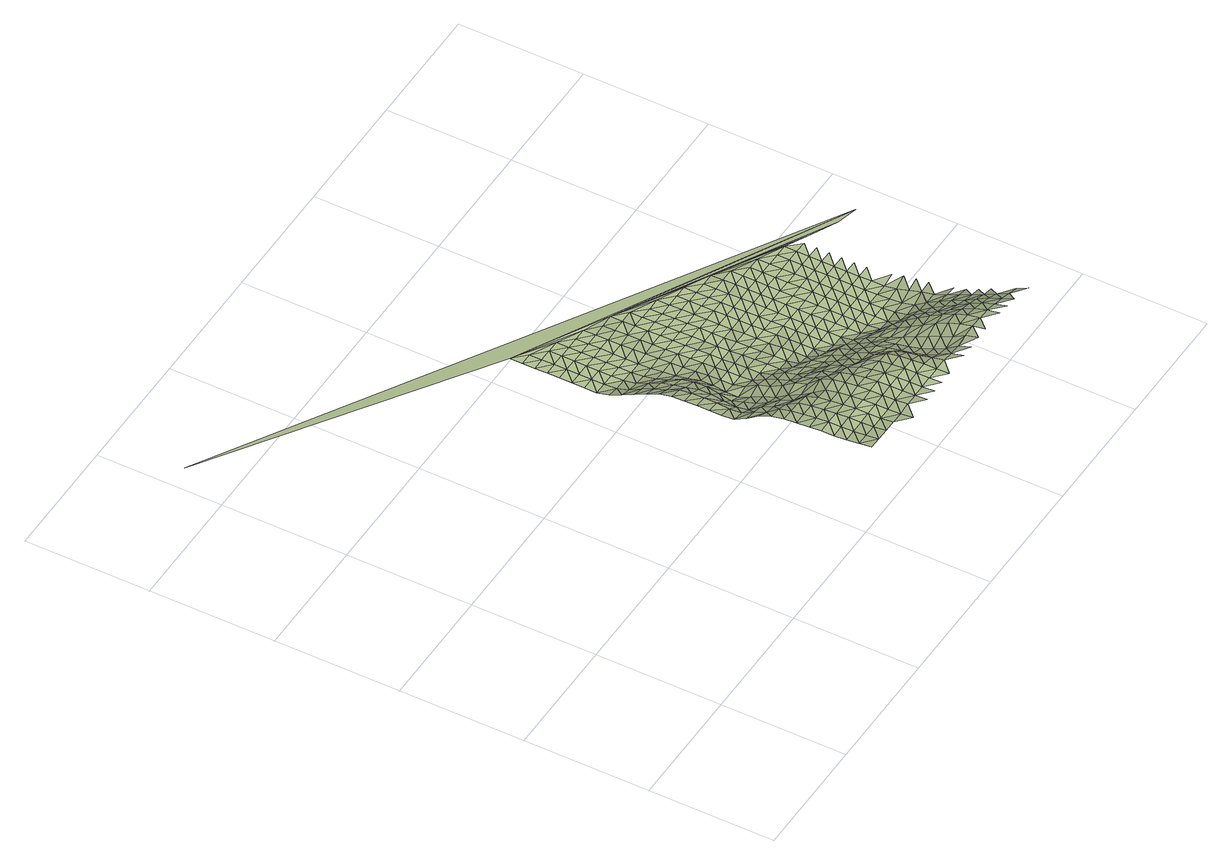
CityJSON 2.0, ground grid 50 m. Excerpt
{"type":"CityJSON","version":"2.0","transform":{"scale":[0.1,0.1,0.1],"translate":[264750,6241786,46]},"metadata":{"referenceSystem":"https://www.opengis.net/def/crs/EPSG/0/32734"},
"CityObjects":{
"terrain1":{"type":"TINRelief","geometry":[{"type":"CompositeSurface","lod":"1","boundaries":[[[0,1,2]],[[3,4,0]],[[2,5,0]],[[3,0,5]],[[6,4,7]],[[4,3,7]],[[8,9,6]],[[5,2,10]],[[9,8,11]],[[8,6,7]],[[2,12,10]],[[3,5,13]],[[14,15,11]],[[8,14,11]],[[13,5,10]],[[16,7,3]],[[15,17,18]],[[14,19,15]],[[3,13,16]],[[8,7,20]],[[10,12,21]],[[15,19,17]],[[22,18,23]],[[20,7,16]],[[24,14,8]],[[12,25,21]],[[26,13,10]],[[23,18,17]],[[27,28,22]],[[24,8,20]],[[13,26,16]],[[29,19,14]],[[26,10,21]],[[28,27,30]],[[27,22,23]],[[14,24,29]],[[16,31,20]],[[17,19,32]],[[33,34,30]],[[35,21,25]],[[26,31,16]],[[27,33,30]],[[19,29,32]],[[25,36,35]],[[24,20,37]],[[38,23,17]],[[31,37,20]],[[34,39,40]],[[26,21,41]],[[33,42,34]],[[38,17,32]],[[35,43,21]],[[29,24,44]],[[27,23,45]],[[46,40,39]],[[41,31,26]],[[34,42,39]],[[37,44,24]],[[41,21,43]],[[45,23,38]],[[47,33,27]],[[48,35,36]],[[46,49,50]],[[32,29,51]],[[44,52,29]],[[31,53,37]],[[49,46,39]],[[47,27,45]],[[31,41,54]],[[32,51,38]],[[55,42,33]],[[56,43,35]],[[29,52,51]],[[57,58,50]],[[31,54,53]],[[44,37,59]],[[57,50,49]],[[33,47,55]],[[35,48,56]],[[42,60,39]],[[38,61,45]],[[41,43,62]],[[58,63,64]],[[51,61,38]],[[37,53,59]],[[49,39,60]],[[52,44,65]],[[54,41,62]],[[58,57,63]],[[42,55,60]],[[62,43,56]],[[45,66,47]],[[67,68,64]],[[61,66,45]],[[44,59,65]],[[57,49,69]],[[51,52,70]],[[53,54,71]],[[67,64,63]],[[47,72,55]],[[56,48,73]],[[60,69,49]],[[54,62,71]],[[74,68,75]],[[51,70,61]],[[66,72,47]],[[52,65,70]],[[48,76,73]],[[57,77,63]],[[67,75,68]],[[59,53,78]],[[57,69,77]],[[53,71,79]],[[74,80,81]],[[60,55,82]],[[83,62,56]],[[72,84,55]],[[73,85,56]],[[61,86,66]],[[75,80,74]],[[61,70,87]],[[53,79,78]],[[67,63,88]],[[65,59,89]],[[77,90,63]],[[55,84,82]],[[83,56,85]],[[91,81,92]],[[93,69,60]],[[71,62,94]],[[61,87,86]],[[88,75,67]],[[72,66,95]],[[80,92,81]],[[88,63,90]],[[59,78,89]],[[65,96,70]],[[94,79,71]],[[60,82,93]],[[94,62,83]],[[97,77,69]],[[66,86,95]],[[98,99,91]],[[80,75,100]],[[84,72,101]],[[96,87,70]],[[85,73,102]],[[92,103,91]],[[65,89,96]],[[73,104,105]],[[97,69,93]],[[100,75,88]],[[99,98,106]],[[107,90,77]],[[108,78,79]],[[98,91,103]],[[72,95,101]],[[109,79,94]],[[73,105,102]],[[82,84,110]],[[86,87,111]],[[112,83,85]],[[92,80,113]],[[77,97,107]],[[100,114,80]],[[87,96,111]],[[79,109,108]],[[88,90,115]],[[82,110,93]],[[116,89,78]],[[84,101,110]],[[112,85,102]],[[117,106,118]],[[92,113,103]],[[119,94,83]],[[106,98,120]],[[80,114,113]],[[115,100,88]],[[95,86,121]],[[115,90,107]],[[86,111,122]],[[78,108,116]],[[123,117,118]],[[93,124,97]],[[96,89,125]],[[94,119,109]],[[106,120,118]],[[119,83,112]],[[124,93,110]],[[86,122,121]],[[126,114,100]],[[98,103,127]],[[101,95,128]],[[102,105,129]],[[103,113,130]],[[89,116,125]],[[131,132,105]],[[97,133,107]],[[111,96,134]],[[108,109,135]],[[100,115,126]],[[136,123,137]],[[127,120,98]],[[118,138,123]],[[127,103,130]],[[133,97,124]],[[95,121,128]],[[109,119,135]],[[105,132,129]],[[114,139,113]],[[110,101,140]],[[134,122,111]],[[112,102,141]],[[96,125,134]],[[142,136,137]],[[107,143,115]],[[137,123,138]],[[114,126,139]],[[110,140,124]],[[108,144,116]],[[112,141,119]],[[143,107,133]],[[101,128,140]],[[145,108,135]],[[141,102,129]],[[146,118,120]],[[147,130,113]],[[148,120,127]],[[149,142,150]],[[115,151,126]],[[152,121,122]],[[147,113,139]],[[153,122,134]],[[108,145,144]],[[154,133,124]],[[116,155,125]],[[137,150,142]],[[120,148,146]],[[151,115,143]],[[156,138,118]],[[157,129,132]],[[158,135,119]],[[154,124,140]],[[122,153,152]],[[141,159,119]],[[149,160,161]],[[162,127,130]],[[126,163,139]],[[164,128,121]],[[165,130,147]],[[116,144,155]],[[166,157,132]],[[167,134,125]],[[135,158,145]],[[149,150,160]],[[118,146,156]],[[163,126,151]],[[158,119,159]],[[168,137,138]],[[127,162,148]],[[143,133,169]],[[162,130,165]],[[133,154,170]],[[121,152,164]],[[171,161,172]],[[147,139,173]],[[128,174,140]],[[134,167,153]],[[175,141,129]],[[167,125,155]],[[157,176,129]],[[145,177,144]],[[172,161,160]],[[168,138,156]],[[139,163,173]],[[133,170,169]],[[178,150,137]],[[148,179,146]],[[151,143,180]],[[128,164,174]],[[175,129,176]],[[158,177,145]],[[181,182,171]],[[147,183,165]],[[154,140,184]],[[185,159,141]],[[179,148,162]],[[152,153,186]],[[187,157,166]],[[137,168,178]],[[183,147,173]],[[143,169,180]],[[167,188,153]],[[189,160,150]],[[156,146,190]],[[170,154,184]],[[163,151,191]],[[155,144,192]],[[184,140,174]],[[141,175,185]],[[193,144,177]],[[165,194,162]],[[158,159,195]],[[179,190,146]],[[153,188,186]],[[160,189,172]],[[163,191,173]],[[152,196,164]],[[155,192,167]],[[197,176,157]],[[189,150,178]],[[194,165,183]],[[151,180,191]],[[144,193,192]],[[156,198,168]],[[158,195,177]],[[195,159,185]],[[171,172,199]],[[200,179,162]],[[169,170,201]],[[190,198,156]],[[184,202,170]],[[152,186,196]],[[157,187,197]],[[174,164,203]],[[188,167,204]],[[205,175,176]],[[200,162,194]],[[178,168,206]],[[183,173,207]],[[177,208,193]],[[170,202,201]],[[173,191,209]],[[204,167,192]],[[190,179,210]],[[180,169,211]],[[198,206,168]],[[164,196,203]],[[195,208,177]],[[197,205,176]],[[194,183,207]],[[212,184,174]],[[188,213,186]],[[214,185,175]],[[200,210,179]],[[173,209,207]],[[189,199,172]],[[189,178,215]],[[169,201,211]],[[213,188,204]],[[198,190,216]],[[180,217,191]],[[192,193,218]],[[206,215,178]],[[212,174,203]],[[208,219,193]],[[175,205,214]],[[200,194,220]],[[221,202,184]],[[186,222,196]],[[223,195,185]],[[197,187,224]],[[210,216,190]],[[217,209,191]],[[180,211,217]],[[207,220,194]],[[193,219,218]],[[186,213,222]],[[225,224,187]],[[206,198,226]],[[227,204,192]],[[195,223,208]],[[215,199,189]],[[184,212,221]],[[223,185,214]],[[228,201,202]],[[198,216,226]],[[210,200,229]],[[203,196,230]],[[205,197,231]],[[199,232,171]],[[220,233,200]],[[192,218,227]],[[234,196,222]],[[224,235,197]],[[215,206,236]],[[237,207,209]],[[238,213,204]],[[209,217,239]],[[202,221,228]],[[240,211,201]],[[212,203,230]],[[208,241,219]],[[226,236,206]],[[200,233,229]],[[196,234,230]],[[208,223,242]],[[231,197,235]],[[243,216,210]],[[207,237,220]],[[213,238,222]],[[214,205,244]],[[209,239,237]],[[227,238,204]],[[199,215,245]],[[201,228,240]],[[208,242,241]],[[211,246,217]],[[221,212,247]],[[218,219,248]],[[236,245,215]],[[210,229,243]],[[205,231,244]],[[249,226,216]],[[250,233,220]],[[234,222,251]],[[223,214,252]],[[212,230,247]],[[239,217,246]],[[224,253,235]],[[220,237,250]],[[211,240,246]],[[222,238,251]],[[219,241,248]],[[224,254,255]],[[226,249,236]],[[227,218,256]],[[252,242,223]],[[249,216,243]],[[252,214,244]],[[228,221,257]],[[247,258,221]],[[224,255,253]],[[229,233,259]],[[239,260,237]],[[234,261,230]],[[262,231,235]],[[250,263,233]],[[251,264,234]],[[218,248,256]],[[199,245,232]],[[265,245,236]],[[238,227,266]],[[241,242,267]],[[260,239,246]],[[221,258,257]],[[232,268,171]],[[229,259,243]],[[261,247,230]],[[228,269,240]],[[236,249,265]],[[233,263,259]],[[234,264,261]],[[242,252,267]],[[262,235,253]],[[270,250,237]],[[266,251,238]],[[271,244,231]],[[266,227,256]],[[270,237,260]],[[228,257,269]],[[243,272,249]],[[273,258,247]],[[240,274,246]],[[275,248,241]],[[265,232,245]],[[241,267,276]],[[231,262,271]],[[250,277,263]],[[278,252,244]],[[253,255,279]],[[272,243,259]],[[273,247,261]],[[260,246,274]],[[264,251,280]],[[250,270,277]],[[240,269,274]],[[251,266,281]],[[241,276,275]],[[255,282,279]],[[265,249,283]],[[258,284,257]],[[285,256,248]],[[278,244,271]],[[267,252,286]],[[283,249,272]],[[284,258,273]],[[251,281,280]],[[259,263,287]],[[270,260,288]],[[261,264,289]],[[262,253,290]],[[263,277,291]],[[248,275,285]],[[253,279,292]],[[232,265,293]],[[257,294,269]],[[266,256,295]],[[286,276,267]],[[274,288,260]],[[252,278,286]],[[259,287,272]],[[293,265,283]],[[263,291,287]],[[257,284,294]],[[264,280,289]],[[290,253,292]],[[270,296,277]],[[297,273,261]],[[281,266,295]],[[271,262,298]],[[295,256,285]],[[279,282,299]],[[270,288,296]],[[274,269,300]],[[276,301,275]],[[302,269,294]],[[289,297,261]],[[303,276,286]],[[262,290,298]],[[283,272,304]],[[291,277,305]],[[306,284,273]],[[278,271,307]],[[299,292,279]],[[272,287,308]],[[280,281,309]],[[269,302,300]],[[305,277,296]],[[295,310,281]],[[276,303,301]],[[293,268,232]],[[304,293,283]],[[311,288,274]],[[284,306,294]],[[285,275,312]],[[272,308,304]],[[297,306,273]],[[307,271,298]],[[291,313,287]],[[314,286,278]],[[281,310,309]],[[280,315,289]],[[316,290,292]],[[274,300,311]],[[291,305,313]],[[275,301,312]],[[317,292,299]],[[318,296,288]],[[302,294,319]],[[320,295,285]],[[286,314,303]],[[314,278,307]],[[321,308,287]],[[268,293,304]],[[294,306,319]],[[280,309,315]],[[316,292,317]],[[296,318,305]],[[297,289,322]],[[295,320,310]],[[323,298,290]],[[318,288,311]],[[321,287,313]],[[320,285,312]],[[324,301,303]],[[325,299,326]],[[300,302,327]],[[307,298,323]],[[319,328,302]],[[322,289,315]],[[314,324,303]],[[290,316,323]],[[329,304,308]],[[305,330,313]],[[306,297,331]],[[332,309,310]],[[299,325,317]],[[333,308,321]],[[300,327,311]],[[305,318,330]],[[302,328,327]],[[320,332,310]],[[304,329,268]],[[331,319,306]],[[334,312,301]],[[314,307,335]],[[308,333,329]],[[331,297,322]],[[336,301,324]],[[337,321,313]],[[307,323,335]],[[311,338,318]],[[315,309,339]],[[316,317,340]],[[330,337,313]],[[332,341,309]],[[301,336,334]],[[325,342,317]],[[320,312,343]],[[314,344,324]],[[338,311,327]],[[333,321,345]],[[328,319,346]],[[316,340,323]],[[319,331,347]],[[309,341,339]],[[340,317,342]],[[335,344,314]],[[330,318,348]],[[349,322,315]],[[337,345,321]],[[343,312,334]],[[350,332,320]],[[336,324,351]],[[348,318,338]],[[319,347,346]],[[329,333,352]],[[327,328,353]],[[354,335,323]],[[349,315,339]],[[344,351,324]],[[337,330,355]],[[331,322,356]],[[357,342,325]],[[345,352,333]],[[350,320,343]],[[354,323,340]],[[329,358,268]],[[359,341,332]],[[334,336,360]],[[355,330,348]],[[328,346,353]],[[357,325,361]],[[347,331,356]],[[362,338,327]],[[356,322,349]],[[351,360,336]],[[363,345,337]],[[344,335,364]],[[332,350,359]],[[335,354,365]],[[341,366,339]],[[343,334,367]],[[368,340,342]],[[337,355,363]],[[327,353,362]],[[342,357,369]],[[338,370,348]],[[335,365,364]],[[360,367,334]],[[352,358,329]],[[352,345,371]],[[346,347,372]],[[351,344,373]],[[340,368,354]],[[356,374,347]],[[341,359,366]],[[368,342,369]],[[370,355,348]],[[349,339,375]],[[350,343,376]],[[371,345,363]],[[338,362,370]],[[347,374,372]],[[344,364,373]],[[367,376,343]],[[353,346,377]],[[360,351,378]],[[375,339,366]],[[379,356,349]],[[359,350,380]],[[365,354,381]],[[371,358,352]],[[354,368,382]],[[363,355,383]],[[360,378,367]],[[369,357,384]],[[346,372,377]],[[385,355,370]],[[351,373,378]],[[376,380,350]],[[357,386,387]],[[388,362,353]],[[356,379,374]],[[358,389,268]],[[379,349,375]],[[354,382,381]],[[383,371,363]],[[364,365,390]],[[383,355,385]],[[357,387,384]],[[366,359,391]],[[392,376,367]],[[368,369,393]],[[353,377,388]],[[380,394,359]],[[370,362,395]],[[396,372,374]],[[392,367,378]],[[365,381,390]],[[397,358,371]],[[373,364,398]],[[393,382,368]],[[379,396,374]],[[359,394,391]],[[393,369,384]],[[370,395,385]],[[399,375,366]],[[362,388,395]],[[371,383,397]],[[380,376,400]],[[376,392,401]],[[364,390,398]],[[372,402,377]],[[373,403,378]],[[404,381,382]],[[181,171,268]],[[396,405,372]],[[399,366,391]],[[385,406,383]],[[379,375,407]],[[408,384,387]],[[376,401,400]],[[404,382,393]],[[394,380,409]],[[406,385,395]],[[372,405,402]],[[373,398,403]],[[410,408,387]],[[388,377,411]],[[392,378,412]],[[407,375,399]],[[358,397,389]],[[397,383,413]],[[414,396,379]],[[415,390,381]],[[380,400,409]],[[404,416,381]],[[389,417,268]],[[391,394,418]],[[401,392,412]],[[419,393,384]],[[406,413,383]],[[377,402,411]],[[412,378,403]],[[408,420,384]],[[395,388,421]],[[414,379,407]],[[381,416,415]],[[391,418,399]],[[422,405,396]],[[423,398,390]],[[394,409,418]],[[419,384,420]],[[421,406,395]],[[424,404,393]],[[413,389,397]],[[388,411,421]],[[400,401,425]],[[426,408,410]],[[396,414,422]],[[412,427,401]],[[390,415,423]],[[399,428,407]],[[402,405,429]],[[403,398,430]],[[424,393,419]],[[431,413,406]],[[432,416,404]],[[418,428,399]],[[401,427,425]],[[409,400,433]],[[434,420,408]],[[431,406,421]],[[405,422,429]],[[398,423,430]],[[407,435,414]],[[436,411,402]],[[437,412,403]],[[404,424,432]],[[389,413,438]],[[415,416,439]],[[428,435,407]],[[400,425,433]],[[408,426,434]],[[418,409,440]],[[419,420,441]],[[438,413,431]],[[402,429,436]],[[437,403,430]],[[414,442,422]],[[421,411,443]],[[444,427,412]],[[416,432,439]],[[415,445,423]],[[419,441,424]],[[435,442,414]],[[409,433,440]],[[441,420,434]],[[428,418,446]],[[411,436,443]],[[412,437,444]],[[431,421,447]],[[448,425,427]],[[415,439,445]],[[422,449,429]],[[430,423,450]],[[424,451,432]],[[442,452,422]],[[418,440,446]],[[438,417,389]],[[447,438,431]],[[435,428,453]],[[434,426,454]],[[443,447,421]],[[427,444,448]],[[441,451,424]],[[455,433,425]],[[437,430,450]],[[422,452,449]],[[423,445,450]],[[456,454,426]],[[436,429,457]],[[435,453,442]],[[432,458,439]],[[428,446,453]],[[425,448,455]],[[432,451,458]],[[440,433,459]],[[444,437,460]],[[461,441,434]],[[429,449,457]],[[417,438,447]],[[462,443,436]],[[463,452,442]],[[439,464,445]],[[437,450,460]],[[463,442,453]],[[433,455,459]],[[439,458,464]],[[446,440,465]],[[448,444,466]],[[467,451,441]],[[436,457,462]],[[468,447,443]],[[444,460,466]],[[449,452,469]],[[450,445,470]],[[452,463,471]],[[440,459,465]],[[472,445,464]],[[447,468,417]],[[446,473,453]],[[474,458,451]],[[468,443,462]],[[448,475,455]],[[470,460,450]],[[452,471,469]],[[476,448,466]],[[445,472,470]],[[477,457,449]],[[458,474,464]],[[446,465,473]],[[463,453,478]],[[448,476,475]],[[455,479,459]],[[480,268,417]],[[449,469,477]],[[457,481,462]],[[471,463,478]],[[482,466,460]],[[472,464,483]],[[478,453,473]],[[484,460,470]],[[455,475,479]],[[468,462,481]],[[485,465,459]],[[466,482,476]],[[457,477,481]],[[482,460,484]],[[469,471,486]],[[468,487,417]],[[470,472,488]],[[459,479,485]],[[471,478,486]],[[473,465,489]],[[476,490,475]],[[469,491,477]],[[482,490,476]],[[492,484,470]],[[465,485,489]],[[486,491,469]],[[493,478,473]],[[468,481,487]],[[479,475,494]],[[495,475,490]],[[481,477,487]],[[482,484,496]],[[493,473,489]],[[491,497,477]],[[498,486,478]],[[475,495,494]],[[479,499,485]],[[482,496,490]],[[477,497,487]],[[498,478,493]],[[500,491,486]],[[479,494,499]],[[485,501,489]],[[490,502,495]],[[503,417,487]],[[491,500,497]],[[486,498,500]],[[485,499,501]],[[493,489,504]],[[497,505,487]],[[494,495,506]],[[497,500,505]],[[504,489,501]],[[507,498,493]],[[499,494,508]],[[507,493,504]],[[500,498,509]],[[501,499,510]],[[505,503,487]],[[509,505,500]],[[498,507,509]],[[503,511,417]],[[268,480,181]],[[512,504,501]],[[505,509,503]],[[507,504,513]],[[514,509,507]],[[509,514,503]],[[480,417,511]]]}]}
},
"vertices":[
[1138,106,262],[1138,56,269],[1188,56,268],[1188,156,255],[1138,156,255],[1188,106,261],[1138,206,251],[1188,206,253],[1188,256,252],[1138,256,250],[1238,106,259],[1138,306,246],[1238,56,266],[1238,156,256],[1188,306,247],[1138,356,241],[1238,206,256],[1188,406,234],[1138,406,236],[1188,356,242],[1238,256,253],[1288,106,259],[1138,456,226],[1188,456,219],[1238,306,247],[1288,56,265],[1288,156,258],[1188,506,180],[1138,506,203],[1238,356,241],[1138,556,167],[1288,206,258],[1238,406,231],[1188,556,158],[1138,606,140],[1338,56,263],[1338,6,270],[1288,256,254],[1238,456,201],[1188,656,123],[1138,656,135],[1338,156,260],[1188,606,128],[1338,106,261],[1288,306,247],[1238,506,166],[1138,706,134],[1238,556,140],[1388,56,269],[1188,706,128],[1138,756,134],[1288,406,222],[1288,356,239],[1338,256,254],[1338,206,259],[1238,606,103],[1388,106,264],[1188,756,129],[1138,806,133],[1338,306,246],[1238,656,93],[1288,456,177],[1388,156,263],[1188,806,127],[1138,856,130],[1338,356,234],[1288,506,156],[1188,856,120],[1138,906,117],[1238,706,96],[1338,406,199],[1388,206,262],[1288,556,120],[1438,56,268],[1138,956,93],[1188,906,96],[1438,6,275],[1238,756,105],[1388,306,253],[1388,256,260],[1188,956,76],[1138,1006,68],[1288,656,74],[1438,156,266],[1288,606,91],[1438,106,266],[1338,506,139],[1338,456,164],[1238,856,90],[1388,356,243],[1238,806,104],[1138,1056,41],[1188,1006,52],[1288,706,57],[1438,206,264],[1338,556,102],[1388,406,220],[1288,756,68],[1188,1106,6],[1138,1106,17],[1238,906,78],[1338,606,84],[1488,106,268],[1188,1056,24],[1488,6,274],[1488,56,269],[1138,1156,4],[1288,806,77],[1438,306,251],[1438,256,260],[1338,656,57],[1388,456,175],[1488,156,267],[1238,1006,37],[1238,956,64],[1288,856,76],[1438,356,237],[1138,1206,4],[1188,1206,3],[1488,206,265],[1188,1156,3],[1388,556,120],[1388,506,155],[1138,1256,3],[1338,706,34],[1438,406,195],[1288,906,63],[1238,1106,3],[1388,606,90],[1538,106,271],[1238,1056,13],[1538,6,272],[1538,56,271],[1338,756,34],[1438,456,164],[1488,256,257],[1138,1306,3],[1188,1306,2],[1188,1256,3],[1288,956,38],[1388,656,74],[1538,156,269],[1138,1356,2],[1338,806,42],[1488,356,218],[1488,306,246],[1238,1206,2],[1288,1006,19],[1238,1156,2],[1138,1406,1],[1188,1356,2],[1338,856,40],[1438,556,102],[1438,506,139],[1388,706,42],[1488,406,174],[1238,1256,3],[1588,56,273],[1538,256,255],[1538,206,263],[1188,1406,1],[1138,1456,1],[1288,1106,1],[1338,906,27],[1438,606,84],[1288,1056,5],[1588,6,274],[1488,456,155],[1238,1306,2],[1388,806,27],[1388,756,27],[1138,1506,1],[1188,1456,1],[1338,956,15],[1438,656,58],[1588,156,268],[1588,106,272],[1538,306,238],[1238,1356,1],[1288,1156,1],[1388,856,24],[2351,822,41],[0,2149,109],[1338,1006,10],[1438,706,30],[1588,206,262],[1488,556,90],[1639,56,274],[1488,506,120],[1238,1406,1],[1288,1206,2],[1388,906,19],[1538,406,163],[1538,356,193],[1338,1056,4],[1588,256,250],[1488,606,74],[1639,106,261],[1288,1256,2],[1288,1406,1],[1338,1106,1],[1438,806,25],[1438,756,26],[1488,656,41],[1538,456,138],[1639,156,246],[1288,1306,2],[1388,1006,11],[1588,306,219],[1388,956,14],[1338,1156,1],[1438,856,21],[1488,706,26],[1538,506,102],[1639,206,237],[1288,1356,1],[1338,1206,1],[1438,906,18],[1588,406,155],[1588,356,173],[1388,1056,9],[1488,756,26],[1538,556,84],[1639,256,220],[1689,56,264],[1689,6,278],[1338,1256,2],[1588,456,120],[1488,806,23],[1388,1156,6],[1538,656,27],[1689,156,208],[1388,1356,1],[1388,1106,8],[1538,606,57],[1689,106,234],[1338,1306,2],[1438,1006,14],[1588,506,90],[1438,956,16],[1488,856,19],[1639,356,163],[1639,306,192],[1388,1206,3],[1689,206,194],[1338,1356,1],[1488,906,18],[1538,706,26],[1639,406,141],[1388,1256,2],[1438,1056,12],[1588,556,74],[1689,256,183],[1739,106,222],[1739,6,278],[1739,56,257],[1639,456,104],[1538,806,21],[1538,756,24],[1438,1156,9],[1488,956,16],[1588,656,24],[1739,156,195],[1438,1106,11],[1588,606,36],[1388,1306,2],[1639,506,83],[1689,306,170],[1488,1306,8],[1538,856,18],[1488,1006,14],[1739,206,175],[1438,1206,9],[1588,706,24],[1538,906,16],[1689,406,123],[1689,356,156],[1488,1056,13],[1739,256,159],[1789,56,266],[1639,606,24],[1639,556,54],[1789,6,280],[1438,1256,8],[1588,756,22],[1689,456,91],[1739,306,148],[1488,1156,12],[1538,956,14],[1639,656,24],[1789,156,213],[1488,1106,13],[1789,106,236],[1438,1306,5],[1588,806,20],[1689,506,73],[1538,1006,14],[1639,706,22],[1789,206,190],[1839,56,271],[1588,906,15],[1739,406,107],[1588,856,18],[1739,356,135],[1488,1256,9],[1538,1056,13],[1639,756,18],[1789,256,165],[1488,1206,11],[1689,606,22],[1689,556,31],[1588,956,14],[1739,456,78],[1538,1106,12],[1789,306,139],[1689,656,22],[1839,156,237],[1839,106,257],[1588,1006,14],[1639,806,18],[1739,506,50],[1538,1156,12],[1689,706,20],[1839,206,211],[1789,356,115],[1889,56,269],[1839,6,281],[1639,906,14],[1639,856,17],[1538,1256,11],[1588,1056,13],[1689,756,17],[1739,556,22],[1538,1206,11],[1789,456,63],[1839,256,181],[1789,406,93],[1588,1106,13],[1639,956,14],[1739,656,20],[1889,156,240],[1739,606,21],[1889,106,259],[1789,506,31],[1839,306,150],[1588,1156,11],[1689,856,15],[1689,806,16],[1639,1006,13],[1739,706,18],[1789,556,21],[1839,356,119],[1588,1206,11],[1689,906,14],[1889,206,212],[1639,1056,13],[1739,756,18],[1939,56,264],[1639,1206,11],[1789,606,20],[1839,406,86],[1939,6,274],[1689,956,14],[1639,1106,13],[1889,306,148],[1889,256,181],[1789,656,18],[1839,456,45],[1939,156,223],[1939,106,248],[1689,1006,13],[1639,1156,12],[1739,856,16],[1889,356,113],[1739,806,17],[1789,706,17],[1839,506,21],[1739,906,15],[1889,406,70],[1789,756,17],[1839,556,20],[1939,256,163],[1939,206,193],[1689,1106,12],[1989,106,233],[1689,1056,13],[1989,6,267],[1989,56,253],[1739,956,13],[1739,1156,11],[1939,306,132],[1839,656,17],[1889,456,25],[1989,156,206],[1839,606,19],[1739,1006,13],[1789,806,17],[1689,1156,12],[1939,356,97],[1839,706,16],[1889,556,18],[1889,506,18],[1789,906,16],[1939,406,48],[1989,206,175],[1789,856,17],[1739,1056,12],[1839,756,16],[2039,56,238],[1889,606,18],[2039,6,258],[1789,956,14],[1939,456,19],[1739,1106,12],[1839,806,16],[1989,306,116],[1989,256,146],[1839,1106,10],[1889,656,18],[2039,156,188],[2039,106,215],[1789,1006,12],[1839,856,16],[1989,356,79],[2039,206,157],[1939,556,17],[2089,56,221],[1939,506,18],[1889,706,17],[1839,906,15],[1989,406,35],[1789,1056,11],[2039,256,132],[1939,606,17],[2089,106,193],[1889,756,16],[1839,956,15],[1989,456,22],[1789,1106,11],[2039,306,104],[1939,656,18],[2089,156,167],[1889,806,16],[1839,1006,15],[1989,506,18],[2039,356,75],[1939,706,17],[1839,1056,13],[1989,556,17],[1889,906,15],[2039,406,40],[2089,206,141],[1889,856,15],[1939,756,16],[2139,56,203],[1989,606,16],[2139,6,230],[1889,956,15],[2089,256,117],[1989,656,16],[2039,456,24],[2139,156,152],[1889,1006,15],[1939,806,16],[2089,306,93],[1989,706,16],[2039,506,20],[2139,206,127],[1889,1056,14],[1939,906,14],[2089,406,59],[1939,856,14],[2089,356,73],[1989,756,16],[2139,256,103],[2039,606,16],[2039,556,17],[1939,956,14],[1989,806,15],[2039,656,16],[2289,856,16],[1939,1006,15],[2089,506,27],[2139,306,85],[2089,456,43],[2039,706,15],[1989,856,14],[1989,1006,13],[2139,406,64],[2039,756,15],[2089,556,18],[1989,906,15],[2139,456,58],[2039,806,14],[2089,656,16],[2089,606,17],[2139,506,47],[1989,956,14],[2039,856,15],[2089,706,16],[2039,906,15],[2089,756,14],[2139,556,32],[2089,956,15],[2089,806,14],[2039,956,15],[2139,656,16],[2089,856,14],[2139,706,15],[2089,906,15],[2139,756,14],[2189,906,13],[2139,806,14],[2139,856,14],[2139,906,13]
]}
